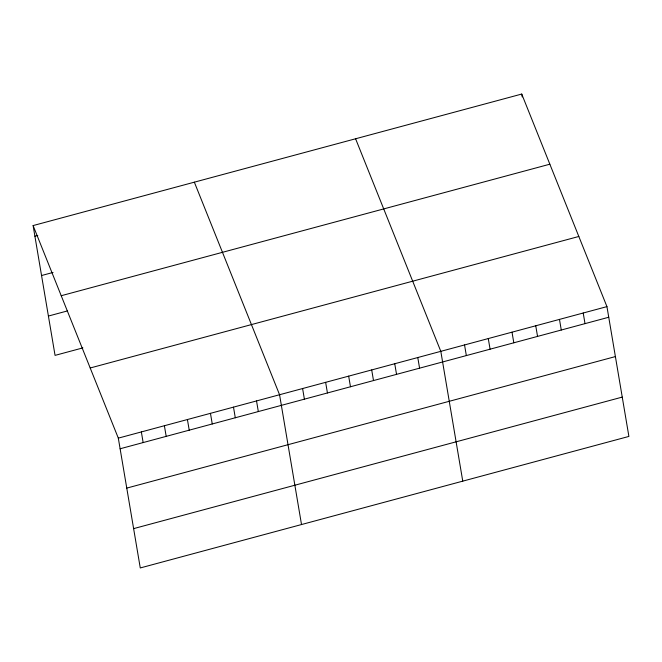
<?xml version="1.0" encoding="UTF-8"?>
<svg xmlns="http://www.w3.org/2000/svg" width="662" height="662" viewBox="0 0 662 662"><rect width="100%" height="100%" fill="white"/><g stroke="black" fill="none" stroke-linecap="round" stroke-linejoin="round"><path stroke-width="0.99" d="M33.1 225.577L521.73 94.054L606.946 306.622L628.9 436.423L140.27 567.946L118.316 438.136L33.1 225.577L55.054 355.378L82.891 347.889M34.896 236.202L37.775 235.432M41.549 275.533L53.068 272.43M61.218 295.724L549.849 164.201M48.4 316.055L67.598 310.883M90.198 367.989L578.82 236.475M118.316 438.136L606.946 306.622M120.112 448.77L608.742 317.247M126.765 488.101L615.395 356.578M133.625 528.624L622.247 397.101M355.593 138.772L440.809 351.332L462.763 481.142M194.347 182.174L279.563 394.734L301.516 524.544M583.214 313.002L585.009 323.635M521.73 94.054L522.219 96.95M559.481 319.39L561.277 330.024M535.748 325.778L537.544 336.412M512.007 332.167L513.811 342.8M488.275 338.555L490.079 349.188M464.542 344.943L466.346 355.577M417.78 357.538L419.576 368.163M394.742 363.736L396.538 374.369M371.705 369.934L373.5 380.567M348.667 376.14L350.471 386.765M325.638 382.338L327.433 392.971M302.6 388.536L304.396 399.169M256.533 400.94L258.329 411.565M233.496 407.138L235.291 417.772M210.458 413.336L212.254 423.97M187.42 419.543L189.224 430.168M164.391 425.74L166.187 436.374M141.354 431.938L143.149 442.572"/></g></svg>
